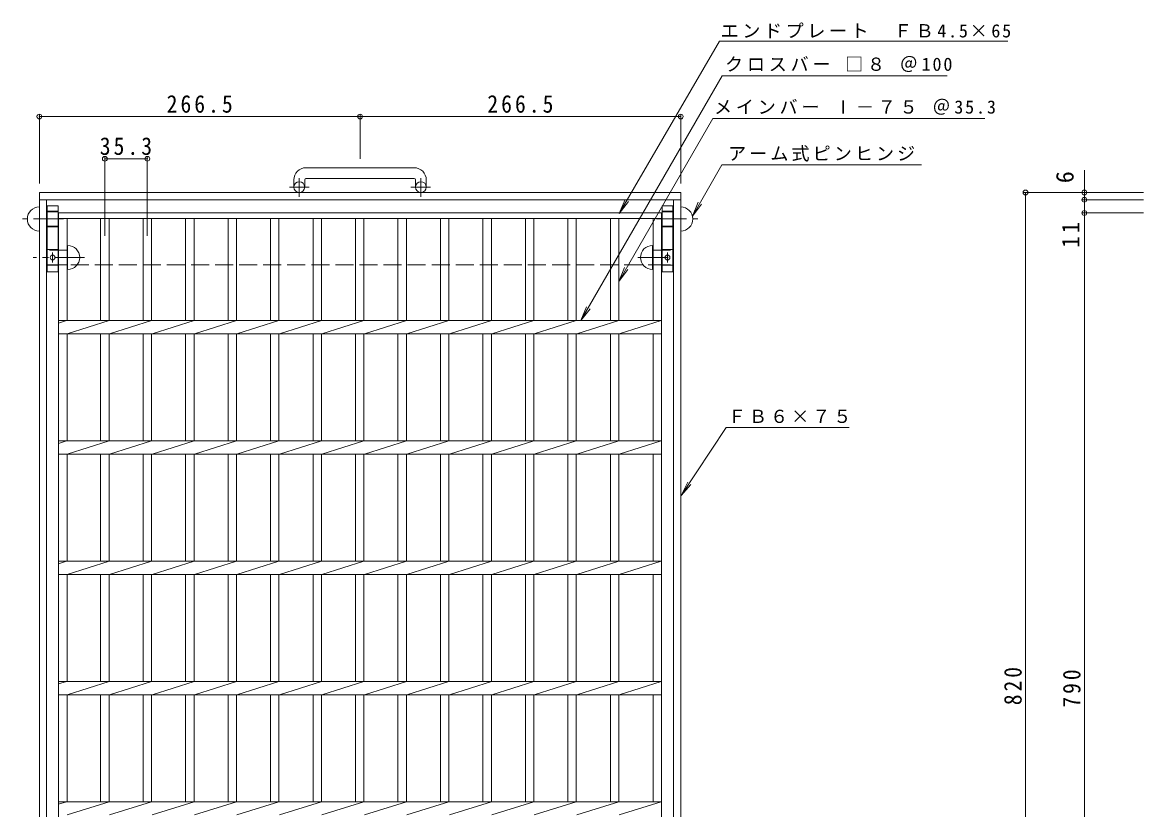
# Model space of a CAD drawing. Units: millimetres, scale not verified. Extents: x -882 to 915, y -688 to 660.
# Drawn here: x -882 to 50, y -1 to 654 of the extents above; entities that cross this region are included whole.
import ezdxf
from ezdxf.enums import TextEntityAlignment as Align

# ---------------------------------------------------------------- set-up
doc = ezdxf.new("R2010")
doc.units = ezdxf.units.MM
doc.header["$LTSCALE"] = 5
doc.header["$PDMODE"] = 32
doc.header["$PDSIZE"] = 4
doc.linetypes.add('CHAIN1', pattern=[8, 5, -1, 1, -1])
doc.linetypes.add('DASHED3', pattern=[4, 3, -1])
for name, color, linetype, lineweight in [('B-1', 2, 'Continuous', 9), ('B-2', 3, 'Continuous', 9), ('B-4', 7, 'Continuous', 9), ('B-5', 7, 'Continuous', 9), ('B-8', 3, 'Continuous', 9)]:
    doc.layers.add(name, color=color, linetype=linetype, lineweight=lineweight)
doc.styles.add('ＭＳ ゴシック', font='')
doc.styles.get('ＭＳ ゴシック').set_extended_font_data('MS Gothic')

msp = doc.modelspace()

# ---------------------------------------------------------------- linework, layer by layer
at = {"layer": 'B-1'}
for p, q in [((-556.569, 533.084), (-646.569, 533.084)), ((-656.569, 523.084), (-656.569, 516.983)), ((-647.569, 523.084), (-647.569, 516.983)), ((-646.569, 524.083), (-556.569, 524.083)), ((-555.569, 523.084), (-555.569, 516.983)), ((-546.569, 523.084), (-546.569, 516.983)), ((-868.069, 512.483), (-335.069, 512.483)), ((-868.069, -307.517), (-868.069, 512.483)), ((-335.069, 512.483), (-335.069, -307.517)), ((-868.069, 506.483), (-335.069, 506.483)), ((-862.069, -301.517), (-862.069, 506.483)), ((-341.069, 506.483), (-341.069, -301.517))]:
    msp.add_line(p, q, dxfattribs=at)
at = {"layer": 'B-1', "linetype": 'CHAIN1'}
for p, q in [((-652.069, 508.876), (-652.069, 524.473)), ((-551.069, 508.876), (-551.069, 524.473)), ((-643.906, 516.983), (-660.313, 516.983)), ((-542.906, 516.983), (-559.313, 516.983))]:
    msp.add_line(p, q, dxfattribs=at)
at = {"layer": 'B-1', "linetype": 'DASHED3'}
msp.add_line((-862.069, 452.483), (-341.069, 452.483), dxfattribs=at)
at = {"layer": 'B-1'}
for centre in [(-652.069, 516.983), (-551.069, 516.983)]:
    msp.add_circle(centre, 4.5, dxfattribs=at)
for centre, radius, start, end in [((-646.569, 523.084), 10, 90, 180), ((-556.569, 523.084), 10, 0, 90), ((-646.569, 523.084), 1, 90, 180), ((-556.569, 523.084), 1, 0, 90)]:
    msp.add_arc(centre, radius, start, end, dxfattribs=at)
at = {"layer": 'B-2'}
for p, q in [((-852.069, 495.483), (-351.069, 495.483)), ((-852.069, -294.517), (-852.069, 495.483)), ((-351.069, 495.483), (-351.069, -294.517)), ((-852.069, 490.983), (-351.069, 490.983)), ((-845.068, 405.984), (-845.068, 490.983)), ((-817.168, 490.983), (-817.168, 405.984)), ((-810.168, 490.983), (-810.168, 405.984)), ((-781.868, 490.983), (-781.868, 405.984)), ((-774.868, 490.983), (-774.868, 405.984)), ((-746.568, 490.983), (-746.568, 405.984)), ((-739.568, 490.983), (-739.568, 405.984)), ((-711.268, 490.983), (-711.268, 405.984)), ((-704.268, 490.983), (-704.268, 405.984)), ((-675.968, 490.983), (-675.968, 405.984)), ((-668.968, 490.983), (-668.968, 405.984)), ((-640.668, 490.983), (-640.668, 405.984)), ((-633.668, 490.983), (-633.668, 405.984)), ((-605.368, 490.983), (-605.368, 405.984)), ((-598.368, 490.983), (-598.368, 405.984)), ((-570.068, 490.983), (-570.068, 405.984)), ((-563.068, 490.983), (-563.068, 405.984)), ((-534.767, 490.983), (-534.767, 405.984)), ((-527.767, 490.983), (-527.767, 405.984)), ((-499.467, 490.983), (-499.467, 405.984)), ((-492.467, 490.983), (-492.467, 405.984)), ((-464.167, 490.983), (-464.167, 405.984)), ((-457.167, 490.983), (-457.167, 405.984)), ((-428.867, 490.983), (-428.867, 405.984)), ((-421.867, 490.983), (-421.867, 405.984)), ((-393.567, 490.983), (-393.567, 405.984)), ((-386.567, 490.983), (-386.567, 405.984)), ((-358.07, 490.983), (-358.07, 405.984)), ((-852.069, 403.903), (-845.468, 405.984)), ((-852.069, 405.984), (-351.069, 405.984)), ((-845.068, 394.984), (-810.168, 405.984)), ((-809.768, 394.984), (-774.869, 405.984)), ((-774.468, 394.984), (-739.568, 405.984)), ((-739.168, 394.984), (-704.268, 405.984)), ((-703.868, 394.984), (-668.969, 405.984)), ((-668.568, 394.984), (-633.668, 405.984)), ((-633.268, 394.984), (-598.368, 405.984)), ((-597.968, 394.984), (-563.068, 405.984)), ((-562.668, 394.984), (-527.768, 405.984)), ((-527.368, 394.984), (-492.468, 405.984)), ((-492.067, 394.984), (-457.167, 405.984)), ((-456.767, 394.984), (-421.867, 405.984)), ((-421.467, 394.984), (-386.567, 405.984)), ((-386.167, 394.984), (-351.267, 405.984)), ((-852.069, 394.984), (-351.069, 394.984)), ((-845.068, 305.983), (-845.068, 394.984)), ((-817.168, 394.984), (-817.168, 305.983)), ((-810.168, 394.984), (-810.168, 305.983)), ((-781.868, 394.984), (-781.868, 305.983)), ((-774.868, 394.984), (-774.868, 305.983)), ((-746.568, 394.984), (-746.568, 305.983)), ((-739.568, 394.984), (-739.568, 305.983)), ((-711.268, 394.984), (-711.268, 305.983)), ((-704.268, 394.984), (-704.268, 305.983)), ((-675.968, 394.984), (-675.968, 305.983)), ((-668.968, 394.984), (-668.968, 305.983)), ((-640.668, 394.984), (-640.668, 305.983)), ((-633.668, 394.984), (-633.668, 305.983)), ((-605.368, 394.984), (-605.368, 305.983)), ((-598.368, 394.984), (-598.368, 305.983)), ((-570.068, 394.984), (-570.068, 305.983)), ((-563.068, 394.984), (-563.068, 305.983)), ((-534.767, 394.984), (-534.767, 305.983)), ((-527.767, 394.984), (-527.767, 305.983)), ((-499.467, 394.984), (-499.467, 305.983)), ((-492.467, 394.984), (-492.467, 305.983)), ((-464.167, 394.984), (-464.167, 305.983)), ((-457.167, 394.984), (-457.167, 305.983)), ((-428.867, 394.984), (-428.867, 305.983)), ((-421.867, 394.984), (-421.867, 305.983)), ((-393.567, 394.984), (-393.567, 305.983)), ((-386.567, 394.984), (-386.567, 305.983)), ((-358.07, 394.984), (-358.07, 305.983)), ((-852.069, 303.903), (-845.468, 305.984)), ((-852.069, 305.984), (-351.069, 305.984)), ((-845.068, 294.984), (-810.168, 305.984)), ((-809.768, 294.984), (-774.869, 305.984)), ((-774.468, 294.984), (-739.568, 305.984)), ((-739.168, 294.984), (-704.268, 305.984)), ((-703.868, 294.984), (-668.969, 305.984)), ((-668.568, 294.984), (-633.668, 305.984)), ((-633.268, 294.984), (-598.368, 305.984)), ((-597.968, 294.984), (-563.068, 305.984)), ((-562.668, 294.984), (-527.768, 305.984)), ((-527.368, 294.984), (-492.468, 305.984)), ((-492.067, 294.984), (-457.167, 305.984)), ((-456.767, 294.984), (-421.867, 305.984)), ((-421.467, 294.984), (-386.567, 305.984)), ((-386.167, 294.984), (-351.267, 305.984)), ((-852.069, 294.984), (-351.069, 294.984)), ((-845.068, 205.983), (-845.068, 294.984)), ((-817.168, 294.984), (-817.168, 205.983)), ((-810.168, 294.984), (-810.168, 205.983)), ((-781.868, 294.984), (-781.868, 205.983)), ((-774.868, 294.984), (-774.868, 205.983)), ((-746.568, 294.984), (-746.568, 205.983)), ((-739.568, 294.984), (-739.568, 205.983)), ((-711.268, 294.984), (-711.268, 205.983)), ((-704.268, 294.984), (-704.268, 205.983)), ((-675.968, 294.984), (-675.968, 205.983)), ((-668.968, 294.984), (-668.968, 205.983)), ((-640.668, 294.984), (-640.668, 205.983)), ((-633.668, 294.984), (-633.668, 205.983)), ((-605.368, 294.984), (-605.368, 205.983)), ((-598.368, 294.984), (-598.368, 205.983)), ((-570.068, 294.984), (-570.068, 205.983)), ((-563.068, 294.984), (-563.068, 205.983)), ((-534.767, 294.984), (-534.767, 205.983)), ((-527.767, 294.984), (-527.767, 205.983)), ((-499.467, 294.984), (-499.467, 205.983)), ((-492.467, 294.984), (-492.467, 205.983)), ((-464.167, 294.984), (-464.167, 205.983)), ((-457.167, 294.984), (-457.167, 205.983)), ((-428.867, 294.984), (-428.867, 205.983)), ((-421.867, 294.984), (-421.867, 205.983)), ((-393.567, 294.984), (-393.567, 205.983)), ((-386.567, 294.984), (-386.567, 205.983)), ((-358.07, 294.984), (-358.07, 205.983)), ((-852.069, 203.903), (-845.468, 205.984)), ((-852.069, 205.984), (-351.069, 205.984)), ((-845.068, 194.984), (-810.168, 205.984)), ((-809.768, 194.984), (-774.869, 205.984)), ((-774.468, 194.984), (-739.568, 205.984)), ((-739.168, 194.984), (-704.268, 205.984)), ((-703.868, 194.984), (-668.969, 205.984)), ((-668.568, 194.984), (-633.668, 205.984)), ((-633.268, 194.984), (-598.368, 205.984)), ((-597.968, 194.984), (-563.068, 205.984)), ((-562.668, 194.984), (-527.768, 205.984)), ((-527.368, 194.984), (-492.468, 205.984)), ((-492.067, 194.984), (-457.167, 205.984)), ((-456.767, 194.984), (-421.867, 205.984)), ((-421.467, 194.984), (-386.567, 205.984)), ((-386.167, 194.984), (-351.267, 205.984)), ((-852.069, 194.984), (-351.069, 194.984)), ((-845.068, 105.984), (-845.068, 194.984)), ((-817.168, 194.984), (-817.168, 105.984)), ((-810.168, 194.984), (-810.168, 105.984)), ((-781.868, 194.984), (-781.868, 105.984)), ((-774.868, 194.984), (-774.868, 105.984)), ((-746.568, 194.984), (-746.568, 105.984)), ((-739.568, 194.984), (-739.568, 105.984)), ((-711.268, 194.984), (-711.268, 105.984)), ((-704.268, 194.984), (-704.268, 105.984)), ((-675.968, 194.984), (-675.968, 105.984)), ((-668.968, 194.984), (-668.968, 105.984)), ((-640.668, 194.984), (-640.668, 105.984)), ((-633.668, 194.984), (-633.668, 105.984)), ((-605.368, 194.984), (-605.368, 105.984)), ((-598.368, 194.984), (-598.368, 105.984)), ((-570.068, 194.984), (-570.068, 105.984)), ((-563.068, 194.984), (-563.068, 105.984)), ((-534.767, 194.984), (-534.767, 105.984)), ((-527.767, 194.984), (-527.767, 105.984)), ((-499.467, 194.984), (-499.467, 105.984)), ((-492.467, 194.984), (-492.467, 105.984)), ((-464.167, 194.984), (-464.167, 105.984)), ((-457.167, 194.984), (-457.167, 105.984)), ((-428.867, 194.984), (-428.867, 105.984)), ((-421.867, 194.984), (-421.867, 105.984)), ((-393.567, 194.984), (-393.567, 105.984)), ((-386.567, 194.984), (-386.567, 105.984)), ((-358.07, 194.984), (-358.07, 105.984)), ((-852.069, 103.903), (-845.468, 105.984)), ((-852.069, 105.984), (-351.069, 105.984)), ((-845.068, 94.984), (-810.168, 105.984)), ((-809.768, 94.984), (-774.869, 105.984)), ((-774.468, 94.984), (-739.568, 105.984)), ((-739.168, 94.984), (-704.268, 105.984)), ((-703.868, 94.984), (-668.969, 105.984)), ((-668.568, 94.984), (-633.668, 105.984)), ((-633.268, 94.984), (-598.368, 105.984)), ((-597.968, 94.984), (-563.068, 105.984)), ((-562.668, 94.984), (-527.768, 105.984)), ((-527.368, 94.984), (-492.468, 105.984)), ((-492.067, 94.984), (-457.167, 105.984)), ((-456.767, 94.984), (-421.867, 105.984)), ((-421.467, 94.984), (-386.567, 105.984)), ((-386.167, 94.984), (-351.267, 105.984)), ((-852.069, 94.984), (-351.069, 94.984)), ((-845.068, 5.984), (-845.068, 94.984)), ((-817.168, 94.984), (-817.168, 5.984)), ((-810.168, 94.984), (-810.168, 5.984)), ((-781.868, 94.984), (-781.868, 5.984)), ((-774.868, 94.984), (-774.868, 5.984)), ((-746.568, 94.984), (-746.568, 5.984)), ((-739.568, 94.984), (-739.568, 5.984)), ((-711.268, 94.984), (-711.268, 5.984)), ((-704.268, 94.984), (-704.268, 5.984)), ((-675.968, 94.984), (-675.968, 5.984)), ((-668.968, 94.984), (-668.968, 5.984)), ((-640.668, 94.984), (-640.668, 5.984)), ((-633.668, 94.984), (-633.668, 5.984)), ((-605.368, 94.984), (-605.368, 5.984)), ((-598.368, 94.984), (-598.368, 5.984)), ((-570.068, 94.984), (-570.068, 5.984)), ((-563.068, 94.984), (-563.068, 5.984)), ((-534.767, 94.984), (-534.767, 5.984)), ((-527.767, 94.984), (-527.767, 5.984)), ((-499.467, 94.984), (-499.467, 5.984)), ((-492.467, 94.984), (-492.467, 5.984)), ((-464.167, 94.984), (-464.167, 5.984)), ((-457.167, 94.984), (-457.167, 5.984)), ((-428.867, 94.984), (-428.867, 5.984)), ((-421.867, 94.984), (-421.867, 5.984)), ((-393.567, 94.984), (-393.567, 5.984)), ((-386.567, 94.984), (-386.567, 5.984)), ((-358.07, 94.984), (-358.07, 5.984)), ((-852.069, 3.903), (-845.468, 5.984)), ((-852.069, 5.984), (-351.069, 5.984)), ((-845.068, -5.016), (-810.168, 5.984)), ((-809.768, -5.016), (-774.869, 5.984)), ((-774.468, -5.016), (-739.568, 5.984)), ((-739.168, -5.016), (-704.268, 5.984)), ((-703.868, -5.016), (-668.969, 5.984)), ((-668.568, -5.016), (-633.668, 5.984)), ((-633.268, -5.016), (-598.368, 5.984)), ((-597.968, -5.016), (-563.068, 5.984)), ((-562.668, -5.016), (-527.768, 5.984)), ((-527.368, -5.016), (-492.468, 5.984)), ((-492.067, -5.016), (-457.167, 5.984)), ((-456.767, -5.016), (-421.867, 5.984)), ((-421.467, -5.016), (-386.567, 5.984)), ((-386.167, -5.016), (-351.267, 5.984))]:
    msp.add_line(p, q, dxfattribs=at)
at = {"layer": 'B-4'}
for p, q in [((-868.069, 519.983), (-868.069, 577.137)), ((-868.069, 575.637), (-543.069, 575.637)), ((-601.569, 540.584), (-601.569, 577.137)), ((-543.069, 575.637), (-335.069, 575.637)), ((-335.069, 519.983), (-335.069, 577.137)), ((-813.668, 476.45), (-813.668, 542.04)), ((-813.668, 540.54), (-778.368, 540.54)), ((-778.368, 476.45), (-778.368, 542.04)), ((0.319, 530.939), (0.319, 506.483)), ((49.541, 512.483), (-50.072, 512.483)), ((-48.572, 512.483), (-48.572, -307.517)), ((49.541, 506.483), (-1.181, 506.483)), ((0.319, 506.483), (0.319, 495.483)), ((49.541, 495.483), (-1.181, 495.483)), ((0.319, 495.483), (0.319, -294.517))]:
    msp.add_line(p, q, dxfattribs=at)
for p in [(-868.069, 575.637), (-601.569, 575.637), (-335.069, 575.637), (-813.668, 540.54), (-778.368, 540.54), (-48.572, 512.483), (0.319, 512.483), (0.319, 506.483), (0.319, 495.483)]:
    msp.add_point(p, dxfattribs=at)
at = {"layer": 'B-5'}
for p, q in [((-302.934, 638.417), (-386.188, 495.07)), ((-302.934, 638.417), (-63.361, 638.417)), ((-300.736, 609.578), (-113.643, 609.578)), ((-308.417, 573.918), (-82.42, 573.918)), ((-300.874, 535.399), (-135.061, 535.399)), ((-386.188, 495.07), (-381.375, 506.607)), ((-386.188, 495.07), (-378.553, 504.968)), ((-325.379, 492.955), (-317.77, 502.872)), ((-386.567, 438.559), (-378.957, 448.476)), ((-418.07, 405.984), (-410.468, 415.907)), ((-297.391, 317.091), (-195.174, 317.091)), ((-334.845, 260.473), (-326.58, 269.849))]:
    msp.add_line(p, q, dxfattribs=at)
for points in [[(-300.736, 609.578), (-418.07, 405.984), (-413.295, 417.536)], [(-308.417, 573.918), (-386.567, 438.559), (-381.783, 450.107)], [(-300.874, 535.399), (-325.379, 492.955), (-320.595, 504.504)], [(-297.391, 317.091), (-334.845, 260.473), (-329.288, 271.669)]]:
    msp.add_lwpolyline(points, dxfattribs=at)
at = {"layer": 'B-8'}
for p, q in [((-861.569, 496.483), (-862.069, 496.483)), ((-852.569, 501.483), (-852.569, 446.483)), ((-350.569, 501.483), (-350.569, 446.483)), ((-341.569, 496.483), (-341.069, 496.483)), ((-861.569, 484.483), (-862.069, 484.483)), ((-341.569, 484.483), (-341.069, 484.483)), ((-844.569, 468.483), (-844.569, 448.483)), ((-358.569, 468.483), (-358.569, 448.483)), ((-852.569, 446.483), (-861.569, 446.483)), ((-350.569, 446.483), (-341.569, 446.483))]:
    msp.add_line(p, q, dxfattribs=at)
at = {"layer": 'B-8', "linetype": 'DASHED3'}
for p, q in [((-852.569, 496.983), (-861.569, 496.983)), ((-852.569, 496.483), (-861.569, 496.483)), ((-350.569, 496.983), (-341.569, 496.983)), ((-350.569, 496.483), (-341.569, 496.483)), ((-852.569, 484.483), (-861.569, 484.483)), ((-852.569, 483.983), (-861.569, 483.983)), ((-350.569, 484.483), (-341.569, 484.483)), ((-350.569, 483.983), (-341.569, 483.983)), ((-852.569, 464.983), (-861.569, 464.983)), ((-844.569, 464.483), (-861.569, 464.483)), ((-358.569, 464.483), (-341.569, 464.483)), ((-350.569, 464.983), (-341.569, 464.983)), ((-844.569, 452.483), (-861.569, 452.483)), ((-852.569, 451.983), (-861.569, 451.983)), ((-358.569, 452.483), (-341.569, 452.483)), ((-350.569, 451.983), (-341.569, 451.983))]:
    msp.add_line(p, q, dxfattribs=at)
at = {"layer": 'B-8', "linetype": 'CHAIN1'}
for p, q in [((-847.909, 490.483), (-882.162, 490.483)), ((-355.229, 490.483), (-320.976, 490.483)), ((-830.5, 458.483), (-873.309, 458.483)), ((-857.069, 462.493), (-857.069, 454.312)), ((-370.637, 458.483), (-341.069, 458.483)), ((-346.069, 462.493), (-346.069, 454.312))]:
    msp.add_line(p, q, dxfattribs=at)
at = {"layer": 'B-8'}
for points in [[(-852.569, 501.483), (-861.569, 501.483), (-861.569, 446.483)], [(-350.569, 501.483), (-341.569, 501.483), (-341.569, 446.483)]]:
    msp.add_lwpolyline(points, dxfattribs=at)
for centre in [(-857.069, 458.483), (-346.069, 458.483)]:
    msp.add_circle(centre, 2, dxfattribs=at)
for centre, start, end in [((-868.069, 490.483), 90, 270), ((-335.069, 490.483), 270, 90), ((-844.569, 458.483), 270, 90), ((-358.569, 458.483), 90, 270)]:
    msp.add_arc(centre, 10, start, end, dxfattribs=at)

# ---------------------------------------------------------------- texts
at = {"layer": 'B-4', "color": 2, "style": 'ＭＳ ゴシック'}
msp.add_text('6', height=14.66, rotation=90, dxfattribs=at).set_placement((-4.233, 520.248), align=Align.BOTTOM_LEFT)
at = {"layer": 'B-4', "color": 2, "char_height": 14.66, "attachment_point": 7, "style": 'ＭＳ ゴシック'}
for s, insert in [('\\T1.28;\\W0.9;266.5', (-762.319, 578.637)), ('\\T1.28;\\W0.9;266.5', (-495.819, 578.637)), ('\\T1.28;\\W0.9;35.3', (-817.893, 543.54))]:
    msp.add_mtext(s, dxfattribs=dict(at, insert=insert))
at = {"layer": 'B-4', "color": 2, "char_height": 14.66, "attachment_point": 7, "rotation": 90, "style": 'ＭＳ ゴシック'}
for s, insert in [('\\T1.27;\\W0.95;11', (-3.781, 466.539)), ('\\T1.27;\\W0.9;820', (-51.572, 86.233)), ('\\T1.27;\\W0.9;790', (-2.681, 84.233))]:
    msp.add_mtext(s, dxfattribs=dict(at, insert=insert))
at = {"layer": 'B-5', "char_height": 11, "attachment_point": 7, "style": 'ＭＳ ゴシック'}
for s, insert in [('\\T1.2;エンドプレート\u3000ＦＢ4.5×65', (-301.924, 640.807)), ('\\T1.21;クロスバー\\~□８\\~＠100', (-298.275, 612.634)), ('\\T1.21;メインバー\\~Ⅰ－７５\\~＠35.3', (-307.46, 577.069)), ('\\T1.17;アーム式ピンヒンジ', (-295.716, 538.215)), ('\\T1.17;ＦＢ６×７５', (-295.977, 320.725))]:
    msp.add_mtext(s, dxfattribs=dict(at, insert=insert))

doc.saveas('drawing.dxf')
